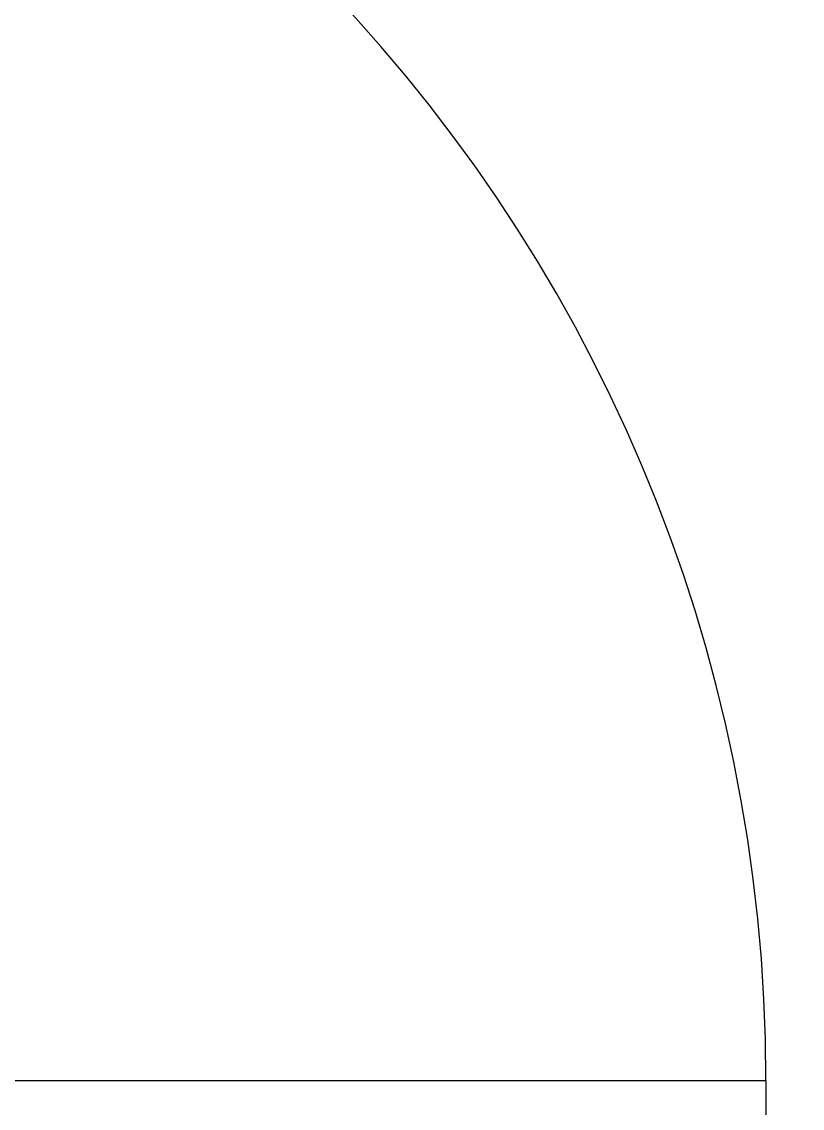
# Model space of a CAD drawing. Units: millimetres at full size, sheet at 1:50. Extents: x -9750 to 9750, y -6680 to 6675.
# Drawn here: x -4707 to -4337, y 3809 to 4325 of the extents above; entities that cross this region are included whole.
import ezdxf

# ---------------------------------------------------------------- set-up
doc = ezdxf.new("R2010")
doc.units = ezdxf.units.MM
doc.header["$LTSCALE"] = 50
doc.layers.add('0-7_建具', color=7, linetype='Continuous')

msp = doc.modelspace()

# ---------------------------------------------------------------- wipeouts: each hides what was drawn before it
msp.add_wipeout([(-5115.77, 3745.05), (-4015.77, 3745.05), (-4015.77, 5120.05), (-4015.77, 5120.05)])

# ---------------------------------------------------------------- next in the draw order: wipeouts: each hides what was drawn before it
msp.add_wipeout([(-5115.77, 3745.05), (-4015.77, 5120.05), (-5115.77, 5120.05), (-5115.77, 5120.05)])

# ---------------------------------------------------------------- next in the draw order: wipeouts: each hides what was drawn before it
msp.add_wipeout([(-5103.8, 3822.05), (-5103.8, 3668.05), (-4353.8, 3668.05), (-4353.8, 3668.05)])

# ---------------------------------------------------------------- next in the draw order: wipeouts: each hides what was drawn before it
msp.add_wipeout([(-5103.8, 3822.05), (-4353.8, 3668.05), (-4353.8, 3822.05), (-4353.8, 3822.05)])

# ---------------------------------------------------------------- next in the draw order: linework, layer by layer
at = {"layer": '0-7_建具'}
for p, q in [((-5103.8, 3822.05), (-4353.8, 3822.05)), ((-4353.8, 3822.05), (-4353.8, 3668.05))]:
    msp.add_line(p, q, dxfattribs=at)
at = {"layer": '0-7_建具', "color": 4}
msp.add_arc((-5103.8, 3822.05), 750, 0, 90, dxfattribs=at)
at = {"layer": '0-7_建具'}
msp.add_solid([(-5103.8, 3822.05), (-4353.8, 3822.05), (-4353.8, 3822.05)], dxfattribs=at)

doc.saveas('drawing.dxf')
